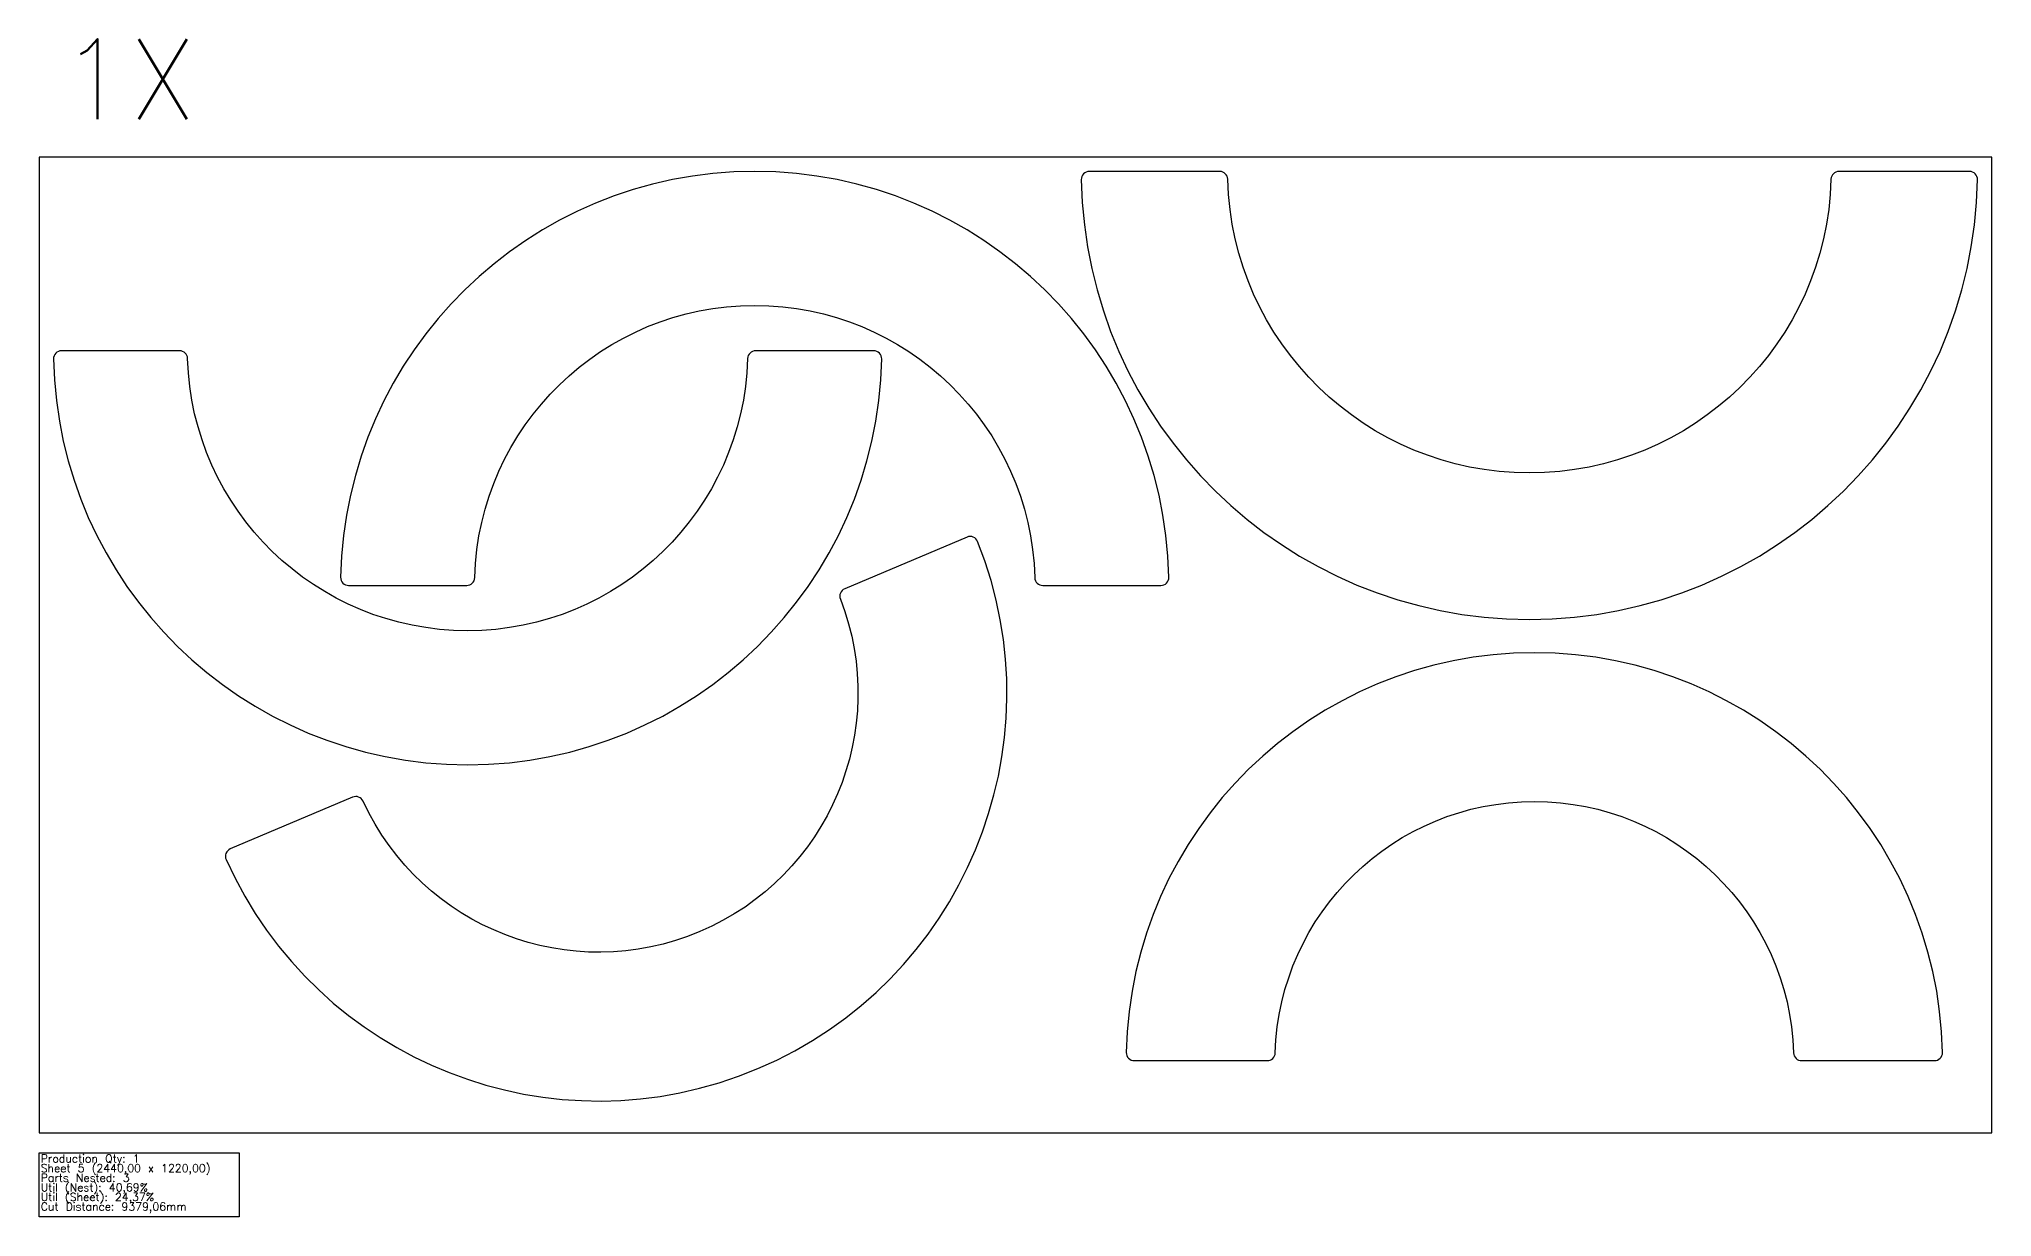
# Model space of a CAD drawing. Header units: millimetres. Extents: x 0 to 12688, y -105 to 1412.
# Drawn here: x 10248 to 12688, y -105 to 1368 of the extents above; entities that cross this region are included whole.
import ezdxf

# ---------------------------------------------------------------- set-up
doc = ezdxf.new("R2010")
doc.units = ezdxf.units.MM
for name, color, linetype in [('--NestedParts--', 7, 'Continuous'), ('sheet', 24, 'Continuous'), ('Stats', 7, 'Continuous')]:
    doc.layers.add(name, color=color, linetype=linetype)
doc.styles.get("Standard").update_dxf_attribs({"font": 'txt.shx'})

msp = doc.modelspace()

# ---------------------------------------------------------------- linework, layer by layer
at = {"layer": '--NestedParts--', "color": 7}
for points in [[(10782.3, 684.5, 0.4061), (10792.3, 694.2, -0.972598), (11492.1, 694.2, 0.4061), (11502.1, 684.5), (11649.6, 684.5, 0.419997), (11659.6, 694.7, 0.980486), (10624.8, 694.7, 0.419997), (10634.8, 684.5)], [(12496.9, 1202, 0.406665), (12486.9, 1192.3, -0.974486), (11733.2, 1192.3, 0.406665), (11723.2, 1202), (11560.2, 1202, 0.419549), (11550.2, 1191.8, 0.981981), (12670, 1191.8, 0.419549), (12660, 1202)], [(11143.3, 977.8, 0.4061), (11133.3, 968.1, -0.972598), (10433.6, 968.1, 0.4061), (10423.6, 977.8), (10276, 977.8, 0.419997), (10266, 967.6, 0.980486), (11300.8, 967.6, 0.419997), (11290.8, 977.8)], [(11254.6, 680.3, 0.40547), (11249.2, 667.4, -0.970495), (10652.8, 414.8, 0.40547), (10639.8, 419.8), (10486.9, 355, 0.420084), (10481.7, 341.8, 0.980196), (11420.7, 739.5, 0.420084), (11407.5, 745)], [(11782.5, 90.4, 0.40547), (11792.5, 100.1, -0.970495), (12440.2, 100.1, 0.40547), (12450.2, 90.4), (12616.2, 90.4, 0.420084), (12626.2, 100.6, 0.980196), (11606.4, 100.6, 0.420084), (11616.4, 90.4)]]:
    msp.add_lwpolyline(points, format="xyb", close=True, dxfattribs=at)
at = {"layer": 'sheet', "color": 7}
msp.add_lwpolyline([(10248, 0), (12688, 0), (12688, 1220), (10248, 1220)], close=True, dxfattribs=at)
at = {"layer": 'Stats', "color": 151}
msp.add_lwpolyline([(10248, -25), (10498, -25), (10498, -105), (10248, -105), (10248, -25)], close=True, dxfattribs=at)

# ---------------------------------------------------------------- texts
at = {"insert": (10274, 1367.5), "char_height": 100, "attachment_point": 1}
msp.add_mtext_dynamic_manual_height_columns('1X', width=438.546, gutter_width=1, heights=[0], dxfattribs=at)
at = {"layer": 'Stats', "color": 60}
for s, p in [('Sheet 5 (2440,00 x 1220,00)', (10250, -49)), ('Production Qty: 1', (10250, -37)), ('Parts Nested: 3', (10250, -61)), ('Util (Nest): 40,69%', (10250, -73)), ('Util (Sheet): 24,37%', (10250, -85)), ('Cut Distance: 9379,06mm', (10250, -97))]:
    msp.add_text(s, height=10, dxfattribs=at).set_placement(p)

doc.saveas('drawing.dxf')
